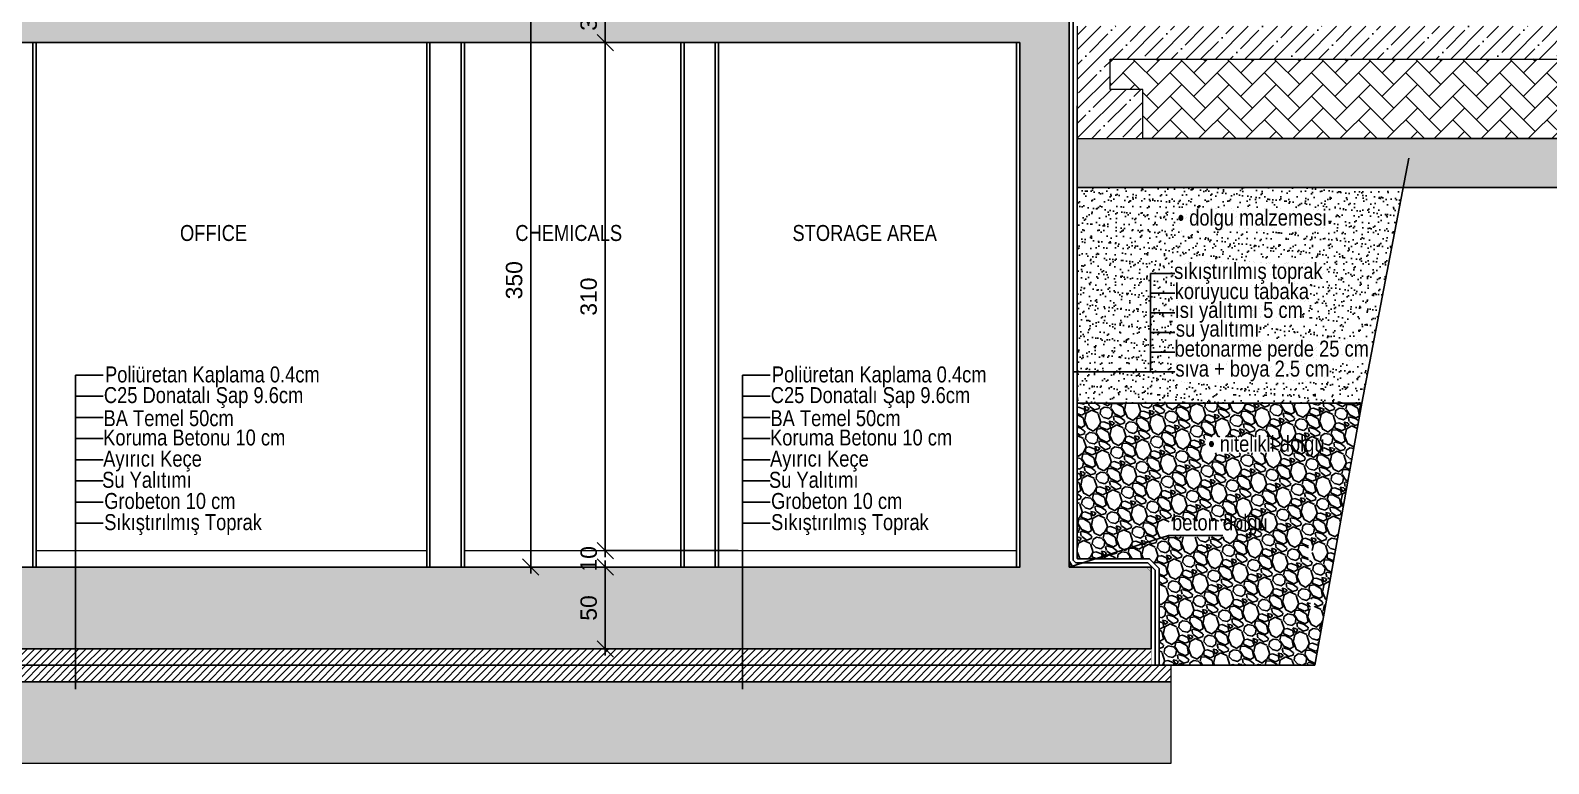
# Model space of a CAD drawing. Header units: millimetres. Extents: x 132785 to 150483, y 90225 to 103753.
# Drawn here: x 145737 to 146663, y 93959 to 94406 of the extents above; entities that cross this region are included whole.
import ezdxf
from ezdxf.enums import TextEntityAlignment as Align

# ---------------------------------------------------------------- set-up
doc = ezdxf.new("R2010")
doc.units = ezdxf.units.MM
doc.linetypes.add('DASHED2', pattern=[9.524999999999999, 6.35, -3.175])
for name, color, linetype in [('A-dis-olcu', 2, 'Continuous'), ('A-drenaj', 8, 'Continuous'), ('A-duvar', 3, 'Continuous'), ('A-izolasyon', 252, 'BATTING'), ('A-siva', 81, 'Continuous'), ('A-siva_ic', 1, 'Continuous'), ('A-su_izolasyonu', 131, 'Continuous'), ('A-tarama', 252, 'Continuous'), ('A-tasiyici', 5, 'Continuous'), ('A-text', 2, 'Continuous')]:
    doc.layers.add(name, color=color, linetype=linetype)
doc.layers.add('A-zemin', color=2, linetype='Continuous', lineweight=0)
doc.styles.add('ARIEL50SD', font='ARIALN.TTF', dxfattribs={"height": 9})
doc.styles.add('hastane-aks', font='arial.ttf')
doc.linetypes.add('BATTING', pattern='A,0.0001,-0.1,[134,ltypeshp.shx,S=0.1,R=0,X=-0.1,Y=0],-0.2,[134,ltypeshp.shx,S=0.1,R=180,X=0.1,Y=0],-0.1', length=0.4001)
doc.dimstyles.new('AKS-OLCU', dxfattribs={"dimscale": 0.5, "dimtxt": 20, "dimasz": 20, "dimexe": 1, "dimexo": 0, "dimgap": 10, "dimtad": 1, "dimdec": 1, "dimrnd": 0.5, "dimzin": 9, "dimdsep": 46, "dimtxsty": 'hastane-aks', "dimblk": 'hastane-aks-zeminüstü$0$_Oblique', "dimcen": 10, "dimdle": 8, "dimadec": 0, "dimazin": 0, "dimtfac": 1, "dimtdec": 1, "dimtix": 1, "dimtofl": 0, "dimtmove": 1, "dimatfit": 2, "dimldrblk": 'ARCHTICK', "dimfxl": 20, "dimtolj": 1, "dimtzin": 0, "dimarcsym": 0})
pattern_1 = [(45, (-291606.7758344468, -4030952.553040443), (-8.980256121069152, 8.980256121069154), []), (45, (-291597.7955744468, -4030952.553040443), (-8.980256121069152, 8.980256121069154), [15.875, -3.175, 0, -3.175])]
pattern_2 = [(45, (148085.6270716139, 93941.72997041032), (-2.245064030267288, 2.245064030267288), [])]

# ---------------------------------------------------------------- blocks, each defined once
blk = doc.blocks.new('hastane-aks-zeminüstü$0$_Oblique')
at = {"color": 0, "linetype": 'ByBlock', "lineweight": -2}
blk.add_line((-0.5, -0.5), (0.5, 0.5), dxfattribs=at)
blk = doc.blocks.new('*D30')
at = {"layer": 'A-dis-olcu', "color": 0, "lineweight": -2, "transparency": 16777216}
for p, q in [((146087.2679700317, 94024.96734239612), (146087.2679700317, 94082.96734239566)), ((146113.9495657689, 94078.96734239566), (146086.7679700317, 94078.96734239566)), ((146113.9495657687, 94028.96734239612), (146086.7679700317, 94028.96734239612))]:
    blk.add_line(p, q, dxfattribs=at)
at = {"layer": 'A-dis-olcu', "color": 0, "lineweight": -2, "transparency": 16777216, "xscale": 10, "yscale": 10, "zscale": 10}
for p, rotation in [((146087.2679700317, 94078.96734239566), 90), ((146087.2679700317, 94028.96734239612), 270)]:
    blk.add_blockref('hastane-aks-zeminüstü$0$_Oblique', p, dxfattribs=dict(at, rotation=rotation))
at = {"layer": 'A-dis-olcu', "color": 0, "transparency": 16777216, "insert": (146077.1997572076, 94053.9673423959), "char_height": 10, "attachment_point": 5, "rotation": 90, "style": 'hastane-aks'}
blk.add_mtext('\\A1;50', dxfattribs=at)
blk = doc.blocks.new('_ArchTick')
at = {"color": 0, "linetype": 'ByBlock', "const_width": 0.15}
blk.add_lwpolyline([(-0.5, -0.5), (0.5, 0.5)], dxfattribs=at)
blk = doc.blocks.new('*D31')
at = {"layer": 'A-dis-olcu', "color": 0, "lineweight": -2, "transparency": 16777216}
for p, q in [((146087.2679700317, 94088.96734239519), (146087.2679700317, 94098.96734239519)), ((146168.3774330332, 94088.96734239519), (146086.7679700317, 94088.96734239519)), ((146113.9495657689, 94078.96734239566), (146086.7679700317, 94078.96734239566)), ((146087.2679700317, 94078.96734239566), (146087.2679700317, 94068.96734239566))]:
    blk.add_line(p, q, dxfattribs=at)
at = {"layer": 'A-dis-olcu', "color": 0, "lineweight": -2, "transparency": 16777216, "xscale": 10, "yscale": 10, "zscale": 10}
for p, rotation in [((146087.2679700317, 94088.96734239519), 270), ((146087.2679700317, 94078.96734239566), 90)]:
    blk.add_blockref('hastane-aks-zeminüstü$0$_Oblique', p, dxfattribs=dict(at, rotation=rotation))
at = {"layer": 'A-dis-olcu', "color": 0, "transparency": 16777216, "insert": (146077.1997572076, 94083.96734239544), "char_height": 10, "attachment_point": 5, "rotation": 90, "style": 'hastane-aks'}
blk.add_mtext('\\A1;10', dxfattribs=at)
blk = doc.blocks.new('*D32')
at = {"layer": 'A-dis-olcu', "color": 0, "lineweight": -2, "transparency": 16777216}
for p, q in [((146168.3774330319, 94398.96734240171), (146086.7679700317, 94398.96734240171)), ((146087.2679700317, 94084.96734239519), (146087.2679700317, 94402.96734240171)), ((146168.3774330332, 94088.96734239519), (146086.7679700317, 94088.96734239519))]:
    blk.add_line(p, q, dxfattribs=at)
at = {"layer": 'A-dis-olcu', "color": 0, "lineweight": -2, "transparency": 16777216, "xscale": 10, "yscale": 10, "zscale": 10}
for p, rotation in [((146087.2679700317, 94398.96734240171), 90), ((146087.2679700317, 94088.96734239519), 270)]:
    blk.add_blockref('hastane-aks-zeminüstü$0$_Oblique', p, dxfattribs=dict(at, rotation=rotation))
at = {"layer": 'A-dis-olcu', "color": 0, "transparency": 16777216, "insert": (146077.1997572076, 94243.96734239846), "char_height": 10, "attachment_point": 5, "rotation": 90, "style": 'hastane-aks'}
blk.add_mtext('\\A1;310', dxfattribs=at)
blk = doc.blocks.new('*D33')
at = {"layer": 'A-dis-olcu', "color": 0, "lineweight": -2, "transparency": 16777216}
for p, q in [((146087.2679700317, 94394.96734240171), (146087.2679700317, 94432.96734238681)), ((146168.3774330317, 94428.96734238681), (146086.7679700317, 94428.96734238681)), ((146168.3774330319, 94398.96734240171), (146086.7679700317, 94398.96734240171))]:
    blk.add_line(p, q, dxfattribs=at)
at = {"layer": 'A-dis-olcu', "color": 0, "lineweight": -2, "transparency": 16777216, "xscale": 10, "yscale": 10, "zscale": 10}
for p, rotation in [((146087.2679700317, 94428.96734238681), 90), ((146087.2679700317, 94398.96734240171), 270)]:
    blk.add_blockref('hastane-aks-zeminüstü$0$_Oblique', p, dxfattribs=dict(at, rotation=rotation))
at = {"layer": 'A-dis-olcu', "color": 0, "transparency": 16777216, "insert": (146077.1997572076, 94413.96734239427), "char_height": 10, "attachment_point": 5, "rotation": 90, "style": 'hastane-aks'}
blk.add_mtext('\\A1;30', dxfattribs=at)
blk = doc.blocks.new('*D39')
at = {"layer": 'A-dis-olcu', "color": 0, "lineweight": -2, "transparency": 16777216}
for p, q in [((146041.8038552075, 94432.96734238681), (146041.8038552075, 94074.96734239053)), ((146146.6045310379, 94428.96734238681), (146041.3038552075, 94428.96734238681)), ((146146.6045310378, 94078.96734239053), (146041.3038552075, 94078.96734239053))]:
    blk.add_line(p, q, dxfattribs=at)
at = {"layer": 'A-dis-olcu', "color": 0, "lineweight": -2, "transparency": 16777216, "xscale": 10, "yscale": 10, "zscale": 10}
for p, rotation in [((146041.8038552075, 94428.96734238681), 90), ((146041.8038552075, 94078.96734239053), 270)]:
    blk.add_blockref('hastane-aks-zeminüstü$0$_Oblique', p, dxfattribs=dict(at, rotation=rotation))
at = {"layer": 'A-dis-olcu', "color": 0, "transparency": 16777216, "insert": (146031.7356423834, 94253.96734238869), "char_height": 10, "attachment_point": 5, "rotation": 90, "style": 'hastane-aks'}
blk.add_mtext('\\A1;350', dxfattribs=at)

msp = doc.modelspace()

# ---------------------------------------------------------------- hatches: boundary and pattern name
at = {"layer": 'A-drenaj'}
h = msp.add_hatch(dxfattribs=at)
h.set_pattern_fill('GRAVEL', color=252, scale=0.7, angle=30, style=0)
h.set_pattern_definition([(281.9872, (148971.9405878413, 94013.5287021127), (43.1734597899365, -209.7016158278422), [2.392046999999991, -236.8134999999994]), (325.0303, (148972.4374016924, 94011.18880894486), (-175.8855417904176, 122.0779955887255), [4.104835, -406.3779999999999]), (17.48960000000001, (148975.8011259787, 94008.83615031125), (-251.7693002773248, -80.47747860974793), [2.894374, -286.5429]), (242.7263, (148979.5838193336, 94001.51956739122), (162.402077968296, 316.8484958874454), [3.738035, -370.0648]), (217.1663, (148977.8708986504, 93998.19710173862), (183.6699376264796, 140.3251590150428), [3.665437999999991, -362.8785999999989]), (152.7263, (148974.9499641161, 93995.98269471977), (316.8484958874454, -162.402077968296), [3.738035, -370.0648]), (112.3058, (148971.6274984634, 93997.69561540274), (111.2733175458342, -269.5492525412288), [4.943357999999998, -489.3917]), (77.7447000000001, (148969.751253494, 94002.26906378832), (87.79431936192947, 400.9847196673306), [4.667039999999981, -462.0370999999988]), (28.57040000000001, (148970.7419189597, 94006.82974670813), (238.7533492313072, 129.0528580521571), [3.750691, -371.3185]), (334.7636, (148974.0358914444, 94008.62347441059), (-178.2670319953979, 82.3921360122265), [4.281991, -209.8173]), (287.6026, (148977.9091950474, 94006.79783304394), (86.98531293468868, -276.0570313261969), [5.537546, -548.2176]), (11.18590000000001, (148964.2509669712, 94010.16668807468), (161.1253710460816, 30.15748760105429), [1.890034999999997, -187.1141999999997]), (338.5308000000001, (148966.1051015055, 94010.53334329216), (-217.952851070407, 84.77388262984203), [3.595773999999999, -355.9822]), (285, (148969.4513878413, 94009.21728124269), (-8.889993940450685, -15.39792118384005), [2.514463, -22.63023]), (306.8014, (148971.5960430589, 94010.44273304412), (-59.20984005271183, 75.24614827894808), [1.354087, -134.0542]), (218.1986, (148972.4071982764, 94009.35849509374), (42.06795966201022, 37.30381855883665), [1.914962, -93.83359999999999]), (119.0362, (148970.9022810092, 94008.1743019259), (-28.41373241116685, 57.46585919850764), [3.11024, -100.5641]), (348.4349, (148969.3926912574, 94010.893615777), (-39.68586419042774, 2.382099334434558), [2.249008999999998, -53.97629999999996]), (133.6105, (148981.3379986504, 94004.20229509365), (-127.3094572231601, 135.093748001041), [3.150615999999996, -311.9115999999995]), (79.65380000000006, (148979.164850265, 94006.48349167765), (-36.19830662103573, -204.9369098570619), [2.643192999999993, -261.675399999999]), (216.8014, (148971.1706912573, 94013.97320211292), (75.24614827894808, 59.20984005271183), [2.708159999999998, -132.7003999999999]), (166.3895, (148969.0022153566, 94012.35089167752), (180.6493462729348, -42.70635009674442), [3.150615999999994, -311.9115999999992]), (170.5559999999999, (148975.8261986504, 93994.65557745271), (94.7697323883347, -13.65422918328121), [3.038244999999999, -148.8738999999999]), (215.2249, (148972.8291295817, 93995.15410155183), (174.7794335695078, 124.9272734097212), [2.545703999999999, -252.0252]), (83.19860000000013, (148962.1267119406, 93998.66417043362), (13.65415150018771, 94.76999597285568), [2.708159999999995, -132.7003999999997]), (132.646, (148962.4474360398, 94001.3532808687), (164.6131762680674, -177.1616400544554), [2.980480999999996, -295.0667999999995]), (80.55600000000007, (148969.6716984634, 93994.30807043365), (-13.65422918328117, -94.76973238833472), [1.519125999999996, -150.3935999999996]), (48.69010000000001, (148963.0505878413, 93998.13077043355), (50.95774179024016, 52.70157333924894), [0.9066049999999999, -89.75399999999998]), (344.0362, (148963.6490671581, 93998.81176701732), (-55.08381211342117, 11.27211371073697), [3.665438, -69.64335]), (323.991, (148967.173153494, 93997.80366360149), (-145.0891104906173, 104.2977646272675), [3.396869, -336.2898]), (206.3099, (148970.1021810092, 94006.78848807453), (33.17791980861814, 21.90583059967125), [2.564268, -61.54246]), (156.8428, (148967.8035464749, 94005.65193627295), (-279.5450264288241, 120.3340612150998), [4.476899, -443.2119999999999]), (89.05460000000026, (148963.6873635551, 94007.41249832264), (-0.6382681953169893, -143.3451820647516), [1.830555999999995, -181.2257999999994]), (60.00000000000001, (148963.7175669711, 94009.24281217376), (24.28793167928731, 6.507931679287321), [1.066799999999996, -16.71319999999993]), (29.74360000000003, (148967.7478121276, 93998.08780155177), (-123.8215647929521, -72.22554275836919), [2.470069, -244.5373]), (101.9872, (148969.8924673451, 93999.3132533532), (-43.17345978993647, 209.7016158278422), [4.784100999999986, -234.4215999999996]), (150, (148968.8988396428, 94003.99303968935), (-6.507931679287321, 24.28793167928731), [4.6228, -13.1572]), (184.6952, (148964.8953774062, 94006.30443968935), (216.2090559189051, 18.8856860346926), [2.811269999999999, -278.3151]), (255.9454, (148962.0935462879, 94006.07432583798), (-20.16211375082277, -70.4818961202288), [2.588803, -126.8519]), (302.354, (148961.4648635551, 94003.56301540308), (203.6605432350886, -322.8893543060666), [4.215014999999999, -417.2875]), (334.5739, (148963.7205292077, 94000.00234291828), (209.063114921335, -100.1721694341018), [4.459202999999982, -441.4605999999989]), (334.5739, (148963.7205292077, 94000.00234291828), (209.063114921335, -100.1721694341018), [4.459202999999982, -441.4605999999989])])
h.paths.add_polyline_path([(146623.8237645502, 94318.98419576217), (146584.1938191205, 94318.98419576217)], flags=16)
h.paths.add_polyline_path([(146768.0232441085, 94310.46734240637), (146768.0232441085, 94340.46734240543), (146375.2735065832, 94340.4673424059), (146375.2735065832, 94310.4673424059)])
h = msp.add_hatch(dxfattribs=at)
h.set_pattern_fill('GRAVEL', color=252, scale=0.7, angle=30, style=0)
h.set_pattern_definition([(281.9872, (145564.9464807725, 93973.52870209221), (43.1734597899365, -209.7016158278422), [2.392046999999991, -236.8134999999994]), (325.0303, (145565.4432946236, 93971.18880892437), (-175.8855417904176, 122.0779955887255), [4.104835, -406.3779999999999]), (17.48960000000001, (145568.8070189098, 93968.83615029076), (-251.7693002773248, -80.47747860974793), [2.894374, -286.5429]), (242.7263, (145572.5897122648, 93961.51956737073), (162.402077968296, 316.8484958874454), [3.738035, -370.0648]), (217.1663, (145570.8767915816, 93958.19710171813), (183.6699376264796, 140.3251590150428), [3.665437999999991, -362.8785999999989]), (152.7263, (145567.9558570472, 93955.98269469928), (316.8484958874454, -162.402077968296), [3.738035, -370.0648]), (112.3058, (145564.6333913946, 93957.69561538225), (111.2733175458342, -269.5492525412288), [4.943357999999998, -489.3917]), (77.7447000000001, (145562.7571464251, 93962.26906376783), (87.79431936192947, 400.9847196673306), [4.66703999999998, -462.0370999999986]), (28.57040000000001, (145563.7478118908, 93966.82974668764), (238.7533492313072, 129.0528580521571), [3.750691, -371.3185]), (334.7636, (145567.0417843755, 93968.6234743901), (-178.2670319953979, 82.3921360122265), [4.281991, -209.8173]), (287.6026, (145570.9150879785, 93966.79783302345), (86.98531293468868, -276.0570313261969), [5.537546, -548.2176]), (11.18590000000001, (145557.2568599023, 93970.16668805419), (161.1253710460816, 30.15748760105429), [1.890034999999997, -187.1141999999996]), (338.5308000000001, (145559.1109944366, 93970.53334327167), (-217.952851070407, 84.77388262984203), [3.595773999999999, -355.9822]), (285, (145562.4572807724, 93969.2172812222), (-8.889993940450685, -15.39792118384005), [2.514463, -22.63023]), (306.8014, (145564.60193599, 93970.44273302364), (-59.20984005271183, 75.24614827894808), [1.354087, -134.0542]), (218.1986, (145565.4130912076, 93969.35849507325), (42.06795966201022, 37.30381855883665), [1.914962, -93.83359999999999]), (119.0362, (145563.9081739404, 93968.17430190541), (-28.41373241116685, 57.46585919850764), [3.11024, -100.5641]), (348.4349, (145562.3985841885, 93970.8936157565), (-39.68586419042774, 2.382099334434558), [2.249008999999998, -53.97629999999996]), (133.6105, (145574.3438915816, 93964.20229507316), (-127.3094572231601, 135.093748001041), [3.150615999999995, -311.9115999999994]), (79.65380000000006, (145572.1707431961, 93966.48349165716), (-36.19830662103573, -204.9369098570619), [2.643192999999993, -261.675399999999]), (216.8014, (145564.1765841885, 93973.97320209243), (75.24614827894808, 59.20984005271183), [2.708159999999997, -132.7003999999998]), (166.3895, (145562.0081082878, 93972.35089165703), (180.6493462729348, -42.70635009674442), [3.150615999999994, -311.9115999999992]), (170.5559999999999, (145568.8320915815, 93954.65557743222), (94.7697323883347, -13.65422918328121), [3.038244999999999, -148.8738999999999]), (215.2249, (145565.8350225129, 93955.15410153134), (174.7794335695078, 124.9272734097212), [2.545703999999999, -252.0252]), (83.19860000000013, (145555.1326048717, 93958.66417041313), (13.65415150018771, 94.76999597285568), [2.708159999999995, -132.7003999999997]), (132.646, (145555.4533289709, 93961.35328084821), (164.6131762680674, -177.1616400544554), [2.980480999999996, -295.0667999999995]), (80.55600000000007, (145562.6775913946, 93954.30807041316), (-13.65422918328117, -94.76973238833472), [1.519125999999996, -150.3935999999996]), (48.69010000000001, (145556.0564807724, 93958.13077041306), (50.95774179024016, 52.70157333924894), [0.9066049999999999, -89.75399999999998]), (344.0362, (145556.6549600892, 93958.81176699683), (-55.08381211342117, 11.27211371073697), [3.665438, -69.64335]), (323.991, (145560.1790464251, 93957.803663581), (-145.0891104906173, 104.2977646272675), [3.396869, -336.2898]), (206.3099, (145563.1080739404, 93966.78848805404), (33.17791980861814, 21.90583059967125), [2.564268, -61.54246]), (156.8428, (145560.809439406, 93965.65193625246), (-279.5450264288241, 120.3340612150998), [4.476899, -443.2119999999999]), (89.05460000000026, (145556.6932564862, 93967.41249830215), (-0.6382681953169893, -143.3451820647516), [1.830555999999995, -181.2257999999994]), (60.00000000000001, (145556.7234599023, 93969.24281215327), (24.28793167928731, 6.507931679287321), [1.066799999999996, -16.71319999999993]), (29.74360000000003, (145560.7537050587, 93958.08780153128), (-123.8215647929521, -72.22554275836919), [2.470069, -244.5373]), (101.9872, (145562.8983602762, 93959.31325333272), (-43.17345978993647, 209.7016158278422), [4.784100999999986, -234.4215999999996]), (150, (145561.904732574, 93963.99303966886), (-6.507931679287321, 24.28793167928731), [4.6228, -13.1572]), (184.6952, (145557.9012703373, 93966.30443966886), (216.2090559189051, 18.8856860346926), [2.811269999999999, -278.3151]), (255.9454, (145555.099439219, 93966.07432581749), (-20.16211375082277, -70.4818961202288), [2.588803, -126.8519]), (302.354, (145554.4707564862, 93963.56301538259), (203.6605432350886, -322.8893543060666), [4.215014999999999, -417.2875]), (334.5739, (145556.7264221389, 93960.00234289779), (209.063114921335, -100.1721694341018), [4.459202999999982, -441.4605999999989]), (334.5739, (145556.7264221389, 93960.00234289779), (209.063114921335, -100.1721694341018), [4.459202999999982, -441.4605999999989])])
h.paths.add_polyline_path([(146548.9382124683, 94178.96734238541), (146375.2735065833, 94178.96734238541), (146375.2735065833, 94084.11583475428), (146405.4300190596, 94083.96734238541), (146419.3445743978, 94083.96734238541), (146425.273506586, 94078.03841019733), (146425.273506586, 94053.71831379397), (146425.273506586, 94018.9673424031), (146467.273506586, 94018.96734238541), (146520.173506586, 94018.96734238541)])
h.paths.add_polyline_path([(146431.4143289968, 94097.3179418839), (146464.5913412751, 94097.3179418839), (146464.5913412751, 94107.02292142002), (146431.4143289968, 94107.02292142002)], flags=16)
h.paths.add_polyline_path([(146516.2860449875, 94082.9522123191), (146518.5238478252, 94082.9522123191), (146518.5238478252, 94092.65719185522), (146516.2860449875, 94092.65719185522)], flags=16)
h.paths.add_polyline_path([(146517.585673111, 94049.67328994334), (146519.7435456592, 94049.67328994334), (146519.7435456592, 94059.37826947946), (146517.585673111, 94059.37826947946)], flags=16)
h.paths.add_polyline_path([(146453.480825588, 94148.60721508725), (146493.1107710178, 94148.60721508725), (146493.1107710178, 94158.31219462337), (146453.480825588, 94158.31219462337)], flags=16)
at = {"layer": 'A-tarama'}
h = msp.add_hatch(dxfattribs=at)
h.set_pattern_fill('ANSI35', color=252, scale=2, style=0)
h.set_pattern_definition(pattern_1)
h.paths.add_polyline_path([(146370.2735065773, 94425.96734240217), (146367.2735065773, 94428.96734240217), (143410.2735065821, 94428.96734236911), (143410.2735065821, 94448.96734240031), (143353.2735065761, 94448.96734240124), (143350.2735065788, 94445.96734240124), (143350.2735065817, 94078.96734238029), (143303.2735065754, 94078.96734238262), (143300.2735065781, 94075.96734238262), (143300.2735065803, 94028.96734238262), (146420.2735065838, 94028.9673424031), (146420.273506581, 94078.96734240404), (146370.2735065796, 94078.96734240217)])
h.paths.add_polyline_path([(144856.2663614364, 94398.96734239985), (144856.2663614378, 94078.96734239566), (143380.27350658, 94078.96734238169), (143380.3388381513, 94398.96734239752)], flags=16)
h.paths.add_polyline_path([(144056.2735065808, 94328.967342391), (144075.27350658, 94328.967342391), (144075.2735065801, 94308.967342391), (144056.2735065808, 94308.967342391)], flags=0)
h.paths.add_polyline_path([(144325.2735065797, 94328.96734239286), (144344.2735065789, 94328.96734239286), (144344.273506579, 94308.96734239286), (144325.2735065797, 94308.96734239286)], flags=0)
h.paths.add_polyline_path([(144881.6998573218, 94398.96734239985), (145368.1430113743, 94398.96734240031), (145368.1430113796, 94078.96734239798), (144881.6998573197, 94078.96734239612)], flags=16)
h.paths.add_polyline_path([(146340.273506582, 94398.96734240357), (146340.2735065796, 94078.96734240357), (145393.2429558903, 94078.96734239798), (145393.2429558879, 94398.96734240031)], flags=16)
h = msp.add_hatch(dxfattribs=at)
h.set_pattern_fill('ANSI35', color=252, scale=2, style=0)
h.set_pattern_definition(pattern_1)
h.paths.add_polyline_path([(146768.0232441085, 94410.18984502074), (146768.0232441085, 94300.18984502074), (146808.0232441085, 94300.18984502074), (146808.0232441085, 94330.18984502074), (146788.0232441085, 94330.18984502074), (146788.0232441085, 94383.46329982518), (146897.3752894706, 94328.96734236306), (147045.364329604, 94328.9673423612), (147045.364329604, 94322.74483973425), (147239.252029306, 94322.74483973658), (147325.6940431081, 94283.21734239286), (147351.2648215924, 94283.2173423938), (147351.2648215924, 94244.7173423924), (147331.2648215924, 94244.7173423924), (147331.2648215924, 94214.7173423924), (147371.2648215924, 94214.7173423924), (147371.2648215924, 94230.9398450212), (147371.2648215924, 94265.18984502074), (147371.2648215924, 94293.96734239193), (147338.2551616478, 94293.96734239193), (147338.2551616478, 94308.96734239193), (147305.352539775, 94308.96734239193), (147307.3525397751, 94325.96734239193), (147274.5511006645, 94325.96734239193), (147272.5511006644, 94338.96734239193), (147239.8454245628, 94338.96734239193), (147239.8454245628, 94353.96734239193), (147077.5894844113, 94353.96734239193), (147077.5894844113, 94357.46734239193), (147045.364329604, 94357.46734239193), (147045.364329604, 94360.18984502074), (146890.1859333519, 94360.18984502074), (146890.1859333519, 94365.18984502074), (146858.3206215313, 94365.18984502074), (146858.3206215313, 94380.18984502074), (146826.5064726672, 94380.18984502074), (146826.5064726672, 94395.18984502074), (146794.7413517744, 94395.18984502074), (146794.7413517744, 94410.18984502074)])
h.paths.add_polyline_path([(146763.0232441085, 94340.4673424059), (146763.0232441085, 94434.18984502074), (146748.0232441084, 94434.18984502027), (146748.0232441145, 94408.9673423719), (146375.2735065894, 94408.96734237144), (146375.2735065894, 94370.46734237144), (146375.2735065894, 94340.46734237144), (146415.2735065894, 94340.46734237144), (146415.2735065894, 94370.46734237144), (146395.2735065894, 94370.46734237144), (146395.2735065894, 94388.9673423719), (146743.0232441084, 94388.9673423719), (146743.0232441084, 94370.46734237144), (146723.0232441085, 94370.46734237144), (146723.0232441085, 94340.46734237144)])
h = msp.add_hatch(dxfattribs=at)
h.set_pattern_fill('AR-HBONE', color=252, scale=0.1, style=0)
h.set_pattern_definition([(45.00000000000001, (178056.8276893226, 88101.62788100433), (1.4210854715202e-15, 14.36840979371065), [30.48, -10.16]), (135, (178064.0118893227, 88108.81208100435), (1.4210854715202e-15, 14.36840979371065), [30.48, -10.16])])
h.paths.add_polyline_path([(146743.0232441084, 94370.46734235561), (146743.0232441114, 94388.96734236306), (146395.2735065864, 94388.96734238029), (146395.2735065834, 94370.46734240543), (146415.2735065833, 94370.46734240497), (146415.2735065833, 94340.46734240497), (146723.0232441085, 94340.4673423882), (146723.0232441085, 94370.46734235421)])
at = {"layer": 'A-tarama', "linetype": 'Continuous'}
h = msp.add_hatch(dxfattribs=at)
h.set_pattern_fill('AR-SAND', color=252, scale=0.15, style=0)
h.set_pattern_definition([(142.5, (145567.1429915815, 93951.72997041311), (0.2400046943976069, 7.341198559940135), [0, -5.791200000000001, 0, -6.476999999999999, 0, -6.191249999999999]), (172.5, (145567.1429915815, 93951.72997041311), (-6.74284924707004, 10.75237650852531), [0, -3.124200000000001, 0, -5.2197, 0, -2.00025]), (212.5, (145571.8292915815, 93951.72997041311), (-11.86488555362187, 0.02155777017818536), [0, -1.904999999999995, 0, -6.857999999999982, 0, -8.953499999999964]), (222.5, (145571.8292915815, 93951.72997041311), (-11.45334678708446, 3.343939848858243), [0, -0.9524999999999999, 0, -4.495799999999999, 0, -5.1435])])
h.paths.add_polyline_path([(146574.1552712957, 94310.46734240543), (146548.9382124683, 94178.96734238541), (146375.2735065833, 94178.96734238541), (146375.2735065832, 94310.46734240543)])
h.paths.add_polyline_path([(146547.3763493176, 94226.79523819857), (146497.562229263, 94226.79523819857), (146497.562229263, 94228.09565580249), (146547.3763493176, 94228.09565580249)], flags=16)
h.paths.add_polyline_path([(146488.1233876524, 94252.56771567077), (146438.4269347193, 94252.56771567077), (146438.4269347193, 94262.21641962728), (146488.1233876524, 94262.21641962728)], flags=16)
h.paths.add_polyline_path([(146467.2562321272, 94216.52081935419), (146437.9127805583, 94216.52081935419), (146437.9127805583, 94226.22579889031), (146467.2562321272, 94226.22579889031)], flags=16)
h.paths.add_polyline_path([(146483.6614163019, 94240.52081935419), (146438.3902703264, 94240.52081935419), (146438.3902703264, 94250.22579889031), (146483.6614163019, 94250.22579889031)], flags=16)
h.paths.add_polyline_path([(146481.8094381299, 94228.52081935419), (146438.4584831504, 94228.52081935419), (146438.4584831504, 94238.22579889031), (146481.8094381299, 94238.22579889031)], flags=16)
h.paths.add_polyline_path([(146502.295454501, 94204.61802262845), (146438.272603205, 94204.61802262845), (146438.272603205, 94214.23091485244), (146502.295454501, 94214.23091485244)], flags=16)
h.paths.add_polyline_path([(146486.7804476797, 94192.51570339254), (146437.9997519089, 94192.51570339254), (146437.9997519089, 94202.25137869953), (146486.7804476797, 94202.25137869953)], flags=16)
at = {"layer": 'A-tarama'}
h = msp.add_hatch(dxfattribs=at)
h.set_pattern_fill('ANSI35', color=252, style=0)
h.set_pattern_definition([(135, (145597.1429915842, 93951.72997041311), (4.490128060534576, 4.490128060534577), []), (135, (145592.6528615842, 93951.72997041311), (4.490128060534576, 4.490128060534577), [7.9375, -1.5875, 0, -1.5875])])
h.paths.add_polyline_path([(146370.2735065833, 94081.96734238541), (146370.2735065833, 94078.96734238541), (146373.2735065833, 94078.96734238541)])
h = msp.add_hatch(dxfattribs=at)
h.set_pattern_fill('ANSI31', color=252, style=0)
h.set_pattern_definition(pattern_2)
h.paths.add_polyline_path([(146420.273506586, 94028.96734238029), (146420.273506586, 94018.96734238029), (143300.2735065781, 94018.96734238262), (143300.2735065781, 94028.96734238262)])
h = msp.add_hatch(dxfattribs=at)
h.set_pattern_fill('ANSI31', color=252, style=0)
h.set_pattern_definition(pattern_2)
h.paths.add_polyline_path([(146432.2735065838, 94018.96734238308), (146432.2735065838, 94008.96734238308), (143288.2735065781, 94008.96734238262), (143288.2735065781, 94018.96734238262)])
h = msp.add_hatch(dxfattribs=at)
h.set_pattern_fill('AR-HBONE', color=252, scale=0.1, style=0)
h.set_pattern_definition([(45, (154476.4466134821, 93576.72997041032), (1.4210854715202e-15, 14.36840979371065), [30.48, -10.16]), (135, (154483.6308134821, 93583.91417041034), (1.4210854715202e-15, 14.36840979371065), [30.48, -10.16])])
h.paths.add_polyline_path([(146432.2735065839, 94008.96734238634), (146432.2735065839, 93958.96734238634), (143288.2735065781, 93958.96734238262), (143288.2735065781, 94008.96734238262)])

# ---------------------------------------------------------------- linework, layer by layer
at = {"layer": 'A-drenaj', "color": 252}
msp.add_lwpolyline([(146548.9382124683, 94178.96734238541), (146375.2735065833, 94178.96734238541)], dxfattribs=at)
at = {"layer": 'A-duvar', "color": 252}
for p, q in [((145738.0419044582, 94398.96734240124), (145738.0419044565, 94078.96734239612)), ((145980.3236518009, 94398.96734240543), (145980.3236517992, 94078.96734240031)), ((145999.3236518009, 94398.96734240543), (145999.3236517992, 94078.96734240031)), ((146135.4372438868, 94398.9673424059), (146135.4372438851, 94078.96734240078)), ((146154.4372438868, 94398.9673424059), (146154.4372438851, 94078.96734240078))]:
    msp.add_line(p, q, dxfattribs=at)
at = {"layer": 'A-izolasyon', "color": 252, "ltscale": 5}
msp.add_lwpolyline([(146422.773506586, 94018.96734238541), (146422.773506586, 94077.00287629137), (146418.3090404919, 94081.46734238541), (146374.4327781409, 94081.46734238541), (146372.7735065833, 94083.04158856985), (146372.7735065846, 94428.96734240497)], dxfattribs=at)
at = {"layer": 'A-siva', "color": 252}
msp.add_lwpolyline([(146425.273506586, 94018.96734238541), (146425.273506586, 94078.03841019733), (146419.3445743978, 94083.96734238541), (146375.4300190569, 94083.96734238541), (146375.2735065833, 94084.11583475428), (146375.2735065832, 94360.46734240497)], dxfattribs=at)
at = {"layer": 'A-siva_ic', "color": 252}
for p, q in [((145740.0419044582, 94398.96734240124), (145740.0419044565, 94078.96734239612)), ((145978.3236518009, 94398.96734240543), (145978.3236517992, 94078.96734240031)), ((146001.3236518009, 94398.96734240543), (146001.3236517992, 94078.96734240031)), ((146133.4372438868, 94398.9673424059), (146133.4372438851, 94078.96734240078)), ((146156.4372438868, 94398.9673424059), (146156.4372438851, 94078.96734240078))]:
    msp.add_line(p, q, dxfattribs=at)
msp.add_lwpolyline([(146338.2735065796, 94078.96734240357), (146338.273506582, 94398.96734240357)], dxfattribs=at)
at = {"layer": 'A-su_izolasyonu', "color": 252, "linetype": 'DASHED2', "ltscale": 0.8}
msp.add_lwpolyline([(146420.273506586, 94018.96734238262, 0.2, 0.2, 0), (143300.2735065781, 94018.96734238262, 0.2, 0.2, 0), (143300.2735065781, 94075.96734238262, 0.2, 0.2, 0), (143303.2735065754, 94078.96734238262, 0.2, 0.2, 0), (143347.2735065781, 94078.96734238262, 0.2, 0.2, 0), (143350.2735065807, 94081.96734238262, 0.2, 0.2, 0), (143350.2735065788, 94445.96734240124, 0.2, 0.2, 0), (143353.2735065761, 94448.96734240124, 0.2, 0.2, 0), (143360.2735065788, 94448.96734240124, 0.2, 0.2, 0), (143360.2735065788, 94460.46734240124, 0, 0, 0)], format="xyseb", dxfattribs=at)
at = {"layer": 'A-su_izolasyonu', "color": 252, "linetype": 'DASHED2', "ltscale": 0.8, "const_width": 0.2}
msp.add_lwpolyline([(143300.2735065781, 94018.96734238262), (146420.273506586, 94018.96734238262), (146420.273506586, 94075.96734238262), (146417.2735065887, 94078.96734238262), (146373.273506586, 94078.96734238262), (146370.2735065833, 94081.96734238262), (146370.2735065851, 94425.96734239426)], dxfattribs=at)
at = {"layer": 'A-tarama', "color": 252, "linetype": 'Continuous'}
for points in [[(146415.2735065834, 94340.46734240543), (146768.0232441085, 94340.4673424059)], [(146548.9382124683, 94178.96734238541), (146577.6070359975, 94328.46734238401)], [(146375.2735065833, 94310.46734240543), (146768.0232441085, 94310.4673424059)], [(146548.9382124683, 94178.96734238541), (146520.173506586, 94018.96734238541)], [(146520.173506586, 94018.96734238541), (146432.2735065838, 94018.9673424031)]]:
    msp.add_lwpolyline(points, dxfattribs=at)
at = {"layer": 'A-tarama', "color": 252}
msp.add_lwpolyline([(146457.273506586, 94078.96734238541), (146457.273506586, 94078.0726027287)], dxfattribs=at)
at = {"layer": 'A-tasiyici', "color": 252}
msp.add_line((146340.273506582, 94398.96734240357), (145393.2429558879, 94398.96734240031), dxfattribs=at)
for points in [[(143410.2735065821, 94448.96734240031), (143353.2735065761, 94448.96734240124), (143350.2735065788, 94445.96734240124), (143350.2735065817, 94078.96734238029), (143303.2735065754, 94078.96734238262), (143300.2735065781, 94075.96734238262), (143300.2735065803, 94028.96734238169), (146420.2735065838, 94028.9673424031), (146420.273506581, 94078.96734240404), (146370.2735065796, 94078.96734240217)], [(146370.2735065796, 94078.96734240217), (146370.2735065773, 94425.96734240217), (146370.2735065754, 94425.96734240217), (146370.2735065761, 94425.96734240171)], [(146340.273506582, 94398.96734240357), (146340.2735065796, 94078.96734240357), (145393.2429558903, 94078.96734239798)]]:
    msp.add_lwpolyline(points, dxfattribs=at)
at = {"layer": 'A-tasiyici', "color": 252, "lineweight": 0}
for points in [[(146375.2735065894, 94408.96734237377), (146375.2735065894, 94370.46734237144), (146375.2735065894, 94370.46734237144), (146375.2735065894, 94340.46734237144), (146415.2735065894, 94340.46734237144), (146415.2735065894, 94370.46734237144), (146395.2735065894, 94370.46734237144), (146395.2735065894, 94388.9673423719), (146743.0232441084, 94388.9673423719), (146743.0232441084, 94370.46734237144), (146723.0232441085, 94370.46734237144), (146723.0232441085, 94340.46734237144), (146763.0232441085, 94340.46734237144), (146763.0232441085, 94370.46734237144), (146763.0232441085, 94370.46734237144), (146763.0232441085, 94408.96734237377)], [(146370.2735065833, 94081.96734238262), (146373.2735065833, 94078.96734238262)], [(146370.2735065833, 94081.96734238541), (146373.2735065833, 94078.96734238541)], [(146432.2735065838, 94018.9673424031), (143300.2735065781, 94018.96734238262), (143300.2735065781, 94028.96734238262), (146420.273506586, 94028.9673424031)], [(146432.2735065838, 94008.9673424031), (143288.2735065781, 94008.96734238262), (143288.2735065781, 94018.96734238262), (146432.2735065838, 94018.9673424031)], [(146432.2735065838, 94018.9673424031), (146432.2735065838, 93958.9673424031)], [(146432.2735065838, 93958.9673424031), (143288.2735065781, 93958.96734238262), (143288.2735065781, 94008.96734238262), (146432.2735065838, 94008.9673424031)]]:
    msp.add_lwpolyline(points, dxfattribs=at)
at = {"layer": 'A-text', "color": 252}
for p, q in [((146419.8781625501, 94258.10830230112), (146434.8781625501, 94258.10830230112)), ((146419.8781625501, 94246.10830230112), (146434.8781625501, 94246.10830230112)), ((146419.8781625501, 94234.10830230112), (146434.8781625501, 94234.10830230112)), ((146419.8781625501, 94222.10830230112), (146434.8781625501, 94222.10830230112)), ((146419.8781625501, 94210.10830230112), (146434.8781625501, 94210.10830230112)), ((145764.0698286069, 94004.51077119759), (145764.0698286069, 94196.05554853877)), ((145780.9448286069, 94196.05554853877), (145764.0698286069, 94196.05554853877)), ((146170.947372261, 94004.51077119759), (146170.947372261, 94196.05554853877)), ((146187.822372261, 94196.05554853877), (146170.947372261, 94196.05554853877)), ((146372.773506586, 94198.10830230112), (146434.8781625501, 94198.10830230112)), ((145780.9448286069, 94183.14213218153), (145764.0698286069, 94183.14213218153)), ((146187.822372261, 94183.14213218153), (146170.947372261, 94183.14213218153)), ((145780.9448286069, 94170.22871582428), (145764.0698286069, 94170.22871582428)), ((146187.822372261, 94170.22871582428), (146170.947372261, 94170.22871582428)), ((145780.9448286069, 94157.31529946704), (145764.0698286069, 94157.31529946704)), ((146187.822372261, 94157.31529946704), (146170.947372261, 94157.31529946704)), ((145780.9448286069, 94144.4018831098), (145764.0698286069, 94144.4018831098)), ((146187.822372261, 94144.4018831098), (146170.947372261, 94144.4018831098)), ((145780.9448286069, 94131.48846675255), (145764.0698286069, 94131.48846675255)), ((146187.822372261, 94131.48846675255), (146170.947372261, 94131.48846675255)), ((145780.9448286069, 94118.5750503953), (145764.0698286069, 94118.5750503953)), ((146187.822372261, 94118.5750503953), (146170.947372261, 94118.5750503953)), ((145764.0698286069, 94105.66163403806), (145780.9448286069, 94105.66163403806)), ((146170.947372261, 94105.66163403806), (146187.822372261, 94105.66163403806))]:
    msp.add_line(p, q, dxfattribs=at)
for points in [[(146419.8781625501, 94198.10830230112), (146419.8781625501, 94258.10830230112)], [(146464.0577755854, 94098.10325982686), (146430.8797482798, 94098.10325982686), (146370.2735065796, 94078.96734240217)]]:
    msp.add_lwpolyline(points, dxfattribs=at)
at = {"layer": 'A-zemin', "color": 252}
for points in [[(145740.0419044566, 94088.96734239845), (145978.3236517993, 94088.96734239892)], [(146001.3236517993, 94088.96734239892), (146133.4372438852, 94088.96734239938)], [(146156.4372438852, 94088.96734239938), (146338.2735065797, 94088.96734239985)]]:
    msp.add_lwpolyline(points, dxfattribs=at)

# ---------------------------------------------------------------- texts
at = {"layer": 'A-text', "color": 252, "style": 'ARIEL50SD'}
for s, p in [('• dolgu malzemesi', (146527.3926209004, 94292.19714680346)), ('Koruma Betonu 10 cm', (145892.0855175565, 94158.00489240824)), ('Koruma Betonu 10 cm', (146298.9630612106, 94158.00489240824)), ('• nitelikli dolgu', (146526.1689224502, 94154.19469803417)), ('Ayırıcı Keçe', (145841.1673729453, 94145.09147605099)), ('Ayırıcı Keçe', (146248.0449165994, 94145.09147605099)), ('Su Yalıtımı', (145834.9462423914, 94132.17805969328)), ('Su Yalıtımı', (146241.8237860454, 94132.17805969328)), ('Grobeton 10 cm', (145861.6743099805, 94119.2646433365)), ('Grobeton 10 cm', (146268.5518536345, 94119.2646433365)), ('Sıkıştırılmış Toprak', (145877.7890780569, 94106.35122698065)), ('Sıkıştırılmış Toprak', (146284.666621711, 94106.35122698065)), ('beton dolgu', (146491.4706045767, 94106.1558926756))]:
    msp.add_text(s, height=9.75, dxfattribs=at).set_placement(p, align=Align.MIDDLE_RIGHT)
for s, p in [('OFFICE', (145827.8248204433, 94277.93326539439)), ('CHEMICALS', (146032.4312231616, 94277.93326539439)), ('STORAGE AREA', (146201.5158473856, 94277.93326539439)), ('Poliüretan Kaplama 0.4cm', (145782.0610481958, 94191.61667419862)), ('Poliüretan Kaplama 0.4cm', (146188.9385918498, 94191.61667419862)), ('C25 Donatalı Şap 9.6cm', (145781.3746796955, 94179.00148031613)), ('C25 Donatalı Şap 9.6cm', (146188.2522233495, 94179.00148031613)), ('BA Temel 50cm', (145781.1749044777, 94164.927302169)), ('BA Temel 50cm', (146188.0524481317, 94164.927302169))]:
    msp.add_text(s, height=9.75, dxfattribs=at).set_placement(p)
for s, p in [('sıkıştırılmış toprak', (146434.3681852698, 94259.63444320377)), ('koruyucu tabaka', (146434.7202574934, 94247.3107875151)), ('ısı yalıtımı 5 cm', (146434.6921227349, 94235.83949439306)), ('su yalıtımı', (146435.4268311911, 94224.41661864458)), ('betonarme perde 25 cm', (146434.6594892303, 94212.22421378395)), ('sıva + boya 2.5 cm', (146435.1488552031, 94200.03180892285))]:
    msp.add_text(s, height=9.75, dxfattribs=at).set_placement(p, align=Align.MIDDLE_LEFT)

# ---------------------------------------------------------------- dimensions: what is measured, and where the dimension line sits
at = {"layer": 'A-dis-olcu', "color": 252}
for base, p1, p2, picture, middle in [((146041.8038552075, 94078.96734239053), (146146.6045310379, 94428.96734238681), (146146.6045310378, 94078.96734239053), '*D39', (146031.7356423834, 94253.96734238869)), ((146087.2679700317, 94428.96734238681), (146168.3774330319, 94398.96734240171), (146168.3774330317, 94428.96734238681), '*D33', (146077.1997572076, 94413.96734239427)), ((146087.2679700317, 94398.96734240171), (146168.3774330332, 94088.96734239519), (146168.3774330319, 94398.96734240171), '*D32', (146077.1997572076, 94243.96734239846)), ((146087.2679700317, 94088.96734239519), (146113.9495657689, 94078.96734239566), (146168.3774330332, 94088.96734239519), '*D31', (146077.1997572076, 94083.96734239544)), ((146087.2679700317, 94078.96734239566), (146113.9495657687, 94028.96734239612), (146113.9495657689, 94078.96734239566), '*D30', (146077.1997572076, 94053.9673423959))]:
    dim = msp.add_linear_dim(base=base, p1=p1, p2=p2, angle=90, dimstyle='AKS-OLCU', dxfattribs=at)
    dim.commit()
    dim.dimension.update_dxf_attribs({"geometry": picture, "text_midpoint": middle})

doc.saveas('drawing.dxf')
